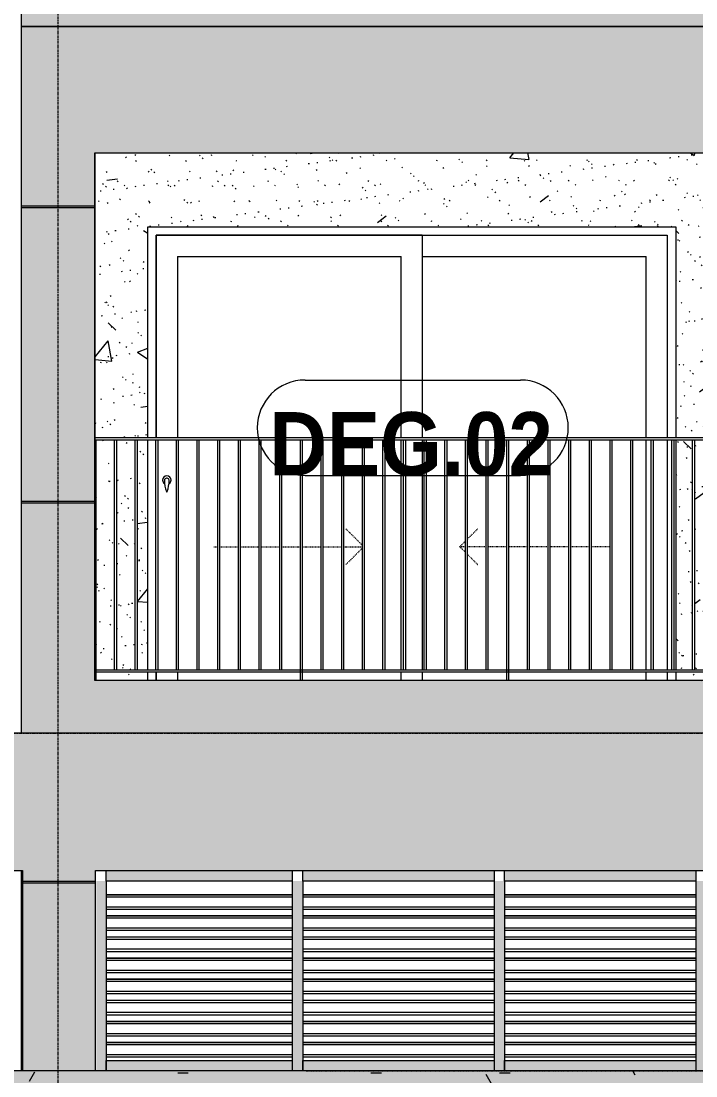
# Model space of a CAD drawing. Header units: millimetres. Extents: x 9199 to 175431, y -4466 to 35300.
# Drawn here: x 45162 to 48357, y 576 to 5575 of the extents above; entities that cross this region are included whole.
import ezdxf

# ---------------------------------------------------------------- set-up
doc = ezdxf.new("R2010")
doc.units = ezdxf.units.MM
for name, pattern in [('Centre', [31.75, 6.35, -4.7625, 15.875, -4.7625]), ('Dash', [6, 3, -3]), ('Grid Line', [22.225, 12.7, -3.175, 3.175, -3.175])]:
    doc.linetypes.add(name, pattern=pattern)
for name, color, linetype, lineweight in [('0-1', 7, 'Continuous', 5), ('A-DOOR', 31, 'Continuous', 9), ('A-DOOR-FRAM', 31, 'Continuous', 9), ('A-DOOR-HDLN', 31, 'Dash', 18), ('A-DOOR-IDEN', 31, 'Continuous', 9), ('A-FLOR-HRAL', 11, 'Continuous', 9), ('A-FLOR-LEVL-2', 51, 'Centre', 9), ('A-GLAZ-CWMG', 51, 'Continuous', 9), ('A-WALL', 113, 'Continuous', 9), ('A-WALL-PATT', 111, 'Continuous', 9), ('A-WALL-PATT-1', 9, 'Continuous', 9), ('A-WALL-PATT-2', 111, 'Continuous', 5), ('C-PRKG', 70, 'Continuous', 9), ('C-PRKG-HDLN', 70, 'Dash', 9), ('I-WALL-1', 7, 'Continuous', 9), ('S-COLS-1', 7, 'Continuous', 9), ('S-GRID-1', 1, 'Grid Line', 9)]:
    doc.layers.add(name, color=color, linetype=linetype, lineweight=lineweight)
doc.styles.add('Arial_B_2', font='arialbd.ttf', dxfattribs={"width": 0.9, "height": 300})

# ---------------------------------------------------------------- blocks, each defined once
blk = doc.blocks.new('NCV_TKTC_KET CAU_rvt-1-TKCS_MẶT ĐỨNG HƯỚNG ĐÔNG')
at = {"layer": 'S-COLS-1'}
for p, q in [((45511.9, 2450), (45511.9, 4950.1)), ((45161.9, 1550), (45161.9, 600))]:
    blk.add_line(p, q, dxfattribs=at)
blk = doc.blocks.new('NCV_TKTC_TANG 1_rvt-1-TKCS_MẶT ĐỨNG HƯỚNG ĐÔNG')
at = {"layer": 'A-WALL-PATT-1'}
h = blk.add_hatch(dxfattribs=at)
h.set_pattern_fill('FP_2', color=256, style=0, pattern_type=2)
h.set_pattern_definition([(50, (51388.9, 1200), (1093.1, -95.63), [114.3, -1257.3]), (355, (51388.9, 1200), (-211.46, 1146.34), [91.44, -1005.84]), (100.451, (51480, 1192), (881.66, 1050.7), [97.14, -1068.54]), (46.184, (51389, 1504.8), (1626.47, -252.26), [171.45, -1885.95]), (96.636, (51524.5, 1483.8), (1424.4, 1484.57), [145.7, -1602.8]), (351.184, (51389, 1504.8), (1424.43, 1484.55), [137.16, -1508.76]), (21, (51541.3, 1428.6), (909.69, -613.59), [114.3, -1257.3]), (326, (51541.3, 1428.6), (370.81, 1105.13), [91.44, -1005.84]), (71.451, (51617.1, 1377.5), (1280.5, 491.53), [97.14, -1068.54]), (37.5, (51388.93, 1200), (18.531, 507.33), [50.29, -943.356, 50.29, -970.79, -1009.65]), (37.5, (51388.93, 1200), (18.531, 507.33), [-2014.73, 50.29, -959.36]), (7.5, (51388.93, 1200), (400.918, 601.084), [50.29, -531.876, 50.29, -920.496, -384.81]), (7.5, (51388.93, 1200), (400.918, 601.084), [-1552.956, 50.29, -334.52]), (327.5, (51049.1, 1200), (813.545, -34.374), [50.29, -330.71, 50.29, -1138.43, -1577.34]), (327.5, (51049.1, 1200), (813.545, -34.374), [-1569.72, 50.29, -1527.05]), (317.5, (50896.7, 1200), (888.775, 152.56), [50.29, -445.01, 50.29, -739.14, -1120.14]), (317.5, (50896.7, 1200), (888.775, 152.56), [-1284.73, 50.29, -1069.85])])
h.paths.add_polyline_path([(45516.9, 2450), (45761.9, 2450), (45761.9, 2490), (45516.9, 2490)])
h.paths.add_polyline_path([(48261.9, 2450), (48426.9, 2450), (48426.9, 2490), (48261.9, 2490)])
h.paths.add_polyline_path([(45516.9, 2500), (45604.7, 2500), (45604.7, 3590), (45516.9, 3590), (45516.9, 2737.1)])
h.paths.add_polyline_path([(45761.9, 2500), (45761.9, 3590), (45712.4, 3590), (45712.4, 2500)])
h.paths.add_polyline_path([(48409.4, 2500), (48426.9, 2500), (48426.9, 3590), (48351.8, 3590), (48351.8, 2500), (48396.9, 2500)])
h.paths.add_polyline_path([(45702.4, 2500), (45702.4, 3590), (45614.7, 3590), (45614.7, 2500)])
h.paths.add_polyline_path([(48261.9, 2500), (48341.8, 2500), (48341.8, 3590), (48261.9, 3590), (48261.9, 2668.7)])
h.paths.add_polyline_path([(45761.9, 3600), (45761.9, 4600), (48261.9, 4600), (48261.9, 3600), (48426.9, 3600), (48426.9, 4950), (45511.9, 4950), (45511.9, 3600), (45627.9, 3600)])
h = blk.add_hatch(dxfattribs=at)
h.set_pattern_fill('FP_3', color=256, style=0, pattern_type=2)
h.set_pattern_definition([(37.5, (51388.93, 1200), (-4.7995, 146.8239), [5.029, -110.795, 5.029, -124.511, -123.825]), (37.5, (51388.93, 1200), (-4.7995, 146.8239), [-245.364, 5.029, -118.796]), (7.5, (51388.93, 1200), (134.8574, 215.047), [5.029, -57.455, 5.029, -99.365, -40.005]), (7.5, (51388.93, 1200), (134.8574, 215.047), [-166.878, 5.029, -34.976]), (327.5, (51295.21, 1200), (237.2978, 0.4316), [5.029, -33.071, 5.029, -132.131, -179.07]), (327.5, (51295.21, 1200), (237.2978, 0.4316), [-175.26, 5.029, -174.041]), (317.5, (51295.2, 1200), (229.067, 66.879), [5.029, -14.021, 5.029, -84.887, -102.87]), (317.5, (51295.2, 1200), (229.067, 66.879), [-108.966, 5.029, -97.841])])
h.paths.add_polyline_path([(45516.9, 2450), (45761.9, 2450), (45761.9, 2490), (45516.9, 2490)])
h.paths.add_polyline_path([(48261.9, 2450), (48426.9, 2450), (48426.9, 2490), (48261.9, 2490)])
h.paths.add_polyline_path([(45516.9, 2500), (45604.7, 2500), (45604.7, 3590), (45516.9, 3590), (45516.9, 2737.1)])
h.paths.add_polyline_path([(45761.9, 2500), (45761.9, 3590), (45712.4, 3590), (45712.4, 2500)])
h.paths.add_polyline_path([(48409.4, 2500), (48426.9, 2500), (48426.9, 3590), (48351.8, 3590), (48351.8, 2500), (48396.9, 2500)])
h.paths.add_polyline_path([(45702.4, 2500), (45702.4, 3590), (45614.7, 3590), (45614.7, 2500)])
h.paths.add_polyline_path([(48261.9, 2500), (48341.8, 2500), (48341.8, 3590), (48261.9, 3590), (48261.9, 2668.7)])
h.paths.add_polyline_path([(45761.9, 3600), (45761.9, 4600), (48261.9, 4600), (48261.9, 3600), (48426.9, 3600), (48426.9, 4950), (45511.9, 4950), (45511.9, 3600), (45627.9, 3600)])
at = {"layer": 'I-WALL-1'}
for p, q in [((45761.9, 3600), (45761.9, 4600)), ((45761.9, 4600), (48261.9, 4600)), ((48261.9, 4600), (48261.9, 3600)), ((45761.9, 2500), (45761.9, 3590)), ((48261.9, 3590), (48261.9, 2500)), ((45761.9, 2450), (45761.9, 2490)), ((48261.9, 2490), (48261.9, 2450))]:
    blk.add_line(p, q, dxfattribs=at)
blk = doc.blocks.new('BAI XE PCCC - BAI XE PCCC-V26-TKCS_MẶT ĐỨNG HƯỚNG ĐÔNG')
at = {"layer": 'C-PRKG'}
blk.add_line((61486.3, 600), (46486.3, 600), dxfattribs=at)
at = {"layer": 'C-PRKG-HDLN'}
for p, q in [((61461.3, 600), (46486.3, 600)), ((46511.3, 600), (61486.3, 600))]:
    blk.add_line(p, q, dxfattribs=at)
blk = doc.blocks.new('Railing - 10mm-1251313-TKCS_MẶT ĐỨNG HƯỚNG ĐÔNG')
at = {"layer": 'A-FLOR-HRAL'}
for p, q in [((70204.4, 2500), (70204.4, 3590)), ((70214.4, 2500), (70214.4, 3590))]:
    blk.add_line(p, q, dxfattribs=at)
blk = doc.blocks.new('Railing - 50 x 10mm-1251315-TKCS_MẶT ĐỨNG HƯỚNG ĐÔNG')
at = {"layer": 'A-FLOR-HRAL'}
for p, q in [((71081.4, 3590), (71091.4, 3590)), ((71081.4, 2450), (71081.4, 3590)), ((71091.4, 2450), (71091.4, 3590))]:
    blk.add_line(p, q, dxfattribs=at)
blk = doc.blocks.new('Railing - 50 x 10mm-1251311-TKCS_MẶT ĐỨNG HƯỚNG ĐÔNG')
at = {"layer": 'A-FLOR-HRAL'}
for p in [(70111.9, 3590), (70116.9, 2450)]:
    blk.add_line(p, (70116.9, 3590), dxfattribs=at)
blk = doc.blocks.new('Railing - Railing-3224954-TKCS_MẶT ĐỨNG HƯỚNG ĐÔNG')
at = {"layer": 'A-FLOR-HRAL'}
for p, q in [((45511.9, 2500), (48436.9, 2500)), ((48436.9, 2490), (45511.9, 2490))]:
    blk.add_line(p, q, dxfattribs=at)
for name, p in [('Railing - 50 x 10mm-1251311-TKCS_MẶT ĐỨNG HƯỚNG ĐÔNG', (-24600, 0)), ('Railing - 10mm-1251313-TKCS_MẶT ĐỨNG HƯỚNG ĐÔNG', (-24599.7, 0)), ('Railing - 10mm-1251313-TKCS_MẶT ĐỨNG HƯỚNG ĐÔNG', (-24501.9, 0)), ('Railing - 10mm-1251313-TKCS_MẶT ĐỨNG HƯỚNG ĐÔNG', (-24404.2, 0)), ('Railing - 10mm-1251313-TKCS_MẶT ĐỨNG HƯỚNG ĐÔNG', (-24306.4, 0)), ('Railing - 10mm-1251313-TKCS_MẶT ĐỨNG HƯỚNG ĐÔNG', (-24208.7, 0)), ('Railing - 10mm-1251313-TKCS_MẶT ĐỨNG HƯỚNG ĐÔNG', (-24110.9, 0)), ('Railing - 10mm-1251313-TKCS_MẶT ĐỨNG HƯỚNG ĐÔNG', (-24013.2, 0)), ('Railing - 10mm-1251313-TKCS_MẶT ĐỨNG HƯỚNG ĐÔNG', (-23915.4, 0)), ('Railing - 10mm-1251313-TKCS_MẶT ĐỨNG HƯỚNG ĐÔNG', (-23817.7, 0)), ('Railing - 50 x 10mm-1251315-TKCS_MẶT ĐỨNG HƯỚNG ĐÔNG', (-24596.9, 0)), ('Railing - 10mm-1251313-TKCS_MẶT ĐỨNG HƯỚNG ĐÔNG', (-23622.2, 0)), ('Railing - 10mm-1251313-TKCS_MẶT ĐỨNG HƯỚNG ĐÔNG', (-23524.4, 0)), ('Railing - 10mm-1251313-TKCS_MẶT ĐỨNG HƯỚNG ĐÔNG', (-23426.6, 0)), ('Railing - 10mm-1251313-TKCS_MẶT ĐỨNG HƯỚNG ĐÔNG', (-23328.9, 0)), ('Railing - 10mm-1251313-TKCS_MẶT ĐỨNG HƯỚNG ĐÔNG', (-23231.1, 0)), ('Railing - 10mm-1251313-TKCS_MẶT ĐỨNG HƯỚNG ĐÔNG', (-23133.4, 0)), ('Railing - 10mm-1251313-TKCS_MẶT ĐỨNG HƯỚNG ĐÔNG', (-23035.6, 0)), ('Railing - 10mm-1251313-TKCS_MẶT ĐỨNG HƯỚNG ĐÔNG', (-22937.9, 0)), ('Railing - 10mm-1251313-TKCS_MẶT ĐỨNG HƯỚNG ĐÔNG', (-22840.1, 0)), ('Railing - 50 x 10mm-1251315-TKCS_MẶT ĐỨNG HƯỚNG ĐÔNG', (-23619.4, 0)), ('Railing - 10mm-1251313-TKCS_MẶT ĐỨNG HƯỚNG ĐÔNG', (-22644.6, 0)), ('Railing - 10mm-1251313-TKCS_MẶT ĐỨNG HƯỚNG ĐÔNG', (-22546.9, 0)), ('Railing - 10mm-1251313-TKCS_MẶT ĐỨNG HƯỚNG ĐÔNG', (-22449.1, 0)), ('Railing - 10mm-1251313-TKCS_MẶT ĐỨNG HƯỚNG ĐÔNG', (-22351.4, 0)), ('Railing - 10mm-1251313-TKCS_MẶT ĐỨNG HƯỚNG ĐÔNG', (-22253.6, 0)), ('Railing - 10mm-1251313-TKCS_MẶT ĐỨNG HƯỚNG ĐÔNG', (-22155.9, 0)), ('Railing - 10mm-1251313-TKCS_MẶT ĐỨNG HƯỚNG ĐÔNG', (-22058.1, 0)), ('Railing - 10mm-1251313-TKCS_MẶT ĐỨNG HƯỚNG ĐÔNG', (-21960.3, 0)), ('Railing - 10mm-1251313-TKCS_MẶT ĐỨNG HƯỚNG ĐÔNG', (-21862.6, 0))]:
    blk.add_blockref(name, p)
blk = doc.blocks.new('Top Rail Type - Top Rail_Internal_-3224957-TKCS_MẶT ĐỨNG HƯỚNG ĐÔNG')
at = {"layer": 'A-FLOR-HRAL'}
for p, q in [((48436.9, 3600), (45511.9, 3600)), ((45511.9, 3590), (48436.9, 3590))]:
    blk.add_line(p, q, dxfattribs=at)
blk = doc.blocks.new('DEG_02-DEG_03 - DEG_02-2500x2400mm-CỬA ĐI 02 CÁNH TRƯỢT-841416-TKCS_MẶT ĐỨNG HƯỚNG ĐÔNG')
at = {"layer": 'A-DOOR'}
for p, q in [((45801.9, 3600), (45801.9, 4560)), ((47061.9, 4560), (45801.9, 4560)), ((47061.9, 4560), (47061.9, 3600)), ((45901.9, 4460), (46961.9, 4460)), ((45901.9, 4460), (45901.9, 3600)), ((46961.9, 3600), (46961.9, 4460)), ((47061.9, 4460), (48121.9, 4460)), ((48121.9, 3600), (48121.9, 4460)), ((46961.9, 2500), (46961.9, 3590)), ((47061.9, 3590), (47061.9, 2500)), ((48121.9, 2500), (48121.9, 3590)), ((45801.9, 2450), (45801.9, 2490)), ((45901.9, 2490), (45901.9, 2450)), ((46961.9, 2450), (46961.9, 2490)), ((47061.9, 2490), (47061.9, 2450)), ((48121.9, 2450), (48121.9, 2490))]:
    blk.add_line(p, q, dxfattribs=at)
at = {"layer": 'A-DOOR', "flags": 128}
blk.add_lwpolyline([(45853.4, 3408.7), (45853.4, 3408.7), (45853.4, 3408.7), (45853.4, 3408.7), (45853.4, 3408.7), (45853.4, 3408.7), (45853.4, 3408.7), (45853.4, 3408.7), (45853.3, 3408.7), (45853.3, 3408.7), (45853.3, 3408.7), (45853.3, 3408.7), (45853.2, 3408.7), (45853.2, 3408.7), (45853.2, 3408.7), (45853.1, 3408.7), (45853.1, 3408.7), (45853.1, 3408.7), (45853, 3408.7), (45853, 3408.7), (45852.9, 3408.7), (45852.9, 3408.7), (45852.8, 3408.7), (45852.8, 3408.7), (45852.7, 3408.7), (45852.7, 3408.7), (45852.6, 3408.7), (45852.6, 3408.7), (45852.5, 3408.7), (45852.5, 3408.7), (45852.4, 3408.7), (45852.4, 3408.7), (45852.3, 3408.7), (45852.2, 3408.7), (45852.2, 3408.7), (45852.1, 3408.7), (45852.1, 3408.7), (45852, 3408.7), (45852, 3408.7), (45851.9, 3408.7), (45851.8, 3408.7), (45851.8, 3408.7), (45851.7, 3408.7), (45851.7, 3408.7), (45851.6, 3408.7), (45851.5, 3408.7), (45851.5, 3408.7), (45851.4, 3408.7), (45851.4, 3408.7), (45851.3, 3408.7), (45851.3, 3408.7), (45851.2, 3408.7), (45851.2, 3408.7), (45851.1, 3408.7), (45851.1, 3408.7), (45851, 3408.7), (45851, 3408.7), (45850.9, 3408.7), (45850.9, 3408.7), (45850.8, 3408.7), (45850.8, 3408.7), (45850.8, 3408.7), (45850.7, 3408.7), (45850.7, 3408.7), (45850.7, 3408.7), (45850.6, 3408.7), (45850.6, 3408.7), (45850.6, 3408.7), (45850.5, 3408.7), (45850.5, 3408.7), (45850.5, 3408.7), (45850.5, 3408.7), (45850.5, 3408.7), (45850.5, 3408.7), (45850.5, 3408.7), (45850.4, 3408.7), (45850.4, 3408.7)], dxfattribs=at)
at = {"layer": 'A-DOOR'}
for centre, radius, start, end in [((45851.9, 3400), 20, 0, 180), ((45851.9, 3400), 20, 180, 240), ((45850.4, 3399.2), 9.45, 90, 180), ((46005.7, 3399.2), 164.8, 180, 199.134), ((45853.4, 3399.2), 9.45, 0, 90), ((45698.1, 3399.2), 164.8, 340.866, 0), ((45851.9, 3400), 20, 300, 0), ((45852.3, 3346), 2.34, 199.134, 261.031), ((45851.6, 3346), 2.34, 278.969, 340.866)]:
    blk.add_arc(centre, radius, start, end, dxfattribs=at)
at = {"layer": 'A-DOOR-FRAM'}
for p, q in [((45801.9, 4560), (45801.9, 3600)), ((45801.9, 4560), (48221.9, 4560)), ((48221.9, 4560), (48221.9, 3600)), ((48221.9, 3590), (48221.9, 2500)), ((45801.9, 2490), (45801.9, 2450)), ((48221.9, 2490), (48221.9, 2450))]:
    blk.add_line(p, q, dxfattribs=at)
at = {"layer": 'A-DOOR-HDLN'}
for p, q in [((46777.7, 3091.2), (46699.8, 3169.1)), ((47276.5, 3121.5), (47324, 3169.1)), ((47239.2, 3084.2), (47266.5, 3111.5)), ((46074.7, 3084.2), (46093.5, 3084.2)), ((46103.5, 3084.2), (46191.2, 3084.2)), ((46201.2, 3084.2), (46289, 3084.2)), ((46299, 3084.2), (46386.7, 3084.2)), ((46396.7, 3084.2), (46484.5, 3084.2)), ((46494.5, 3084.2), (46582.2, 3084.2)), ((46592.2, 3084.2), (46680, 3084.2)), ((46690, 3084.2), (46777.7, 3084.2)), ((46777.7, 3077.3), (46699.8, 2999.4)), ((47239.2, 3084.2), (47266.5, 3056.9)), ((47266.5, 3084.2), (47239.2, 3084.2)), ((47364.3, 3084.2), (47276.5, 3084.2)), ((47462, 3084.2), (47374.3, 3084.2)), ((47559.8, 3084.2), (47472, 3084.2)), ((47657.5, 3084.2), (47569.8, 3084.2)), ((47755.3, 3084.2), (47667.5, 3084.2)), ((47853, 3084.2), (47765.3, 3084.2)), ((47949.2, 3084.2), (47863, 3084.2)), ((47276.5, 3046.9), (47324, 2999.4))]:
    blk.add_line(p, q, dxfattribs=at)
blk = doc.blocks.new('Rectangular Mullion - 50 x 100mm-3796681-TKCS_MẶT ĐỨNG HƯỚNG ĐÔNG')
at = {"layer": 'A-GLAZ-CWMG'}
blk.add_hatch(color=256, dxfattribs=at).paths.add_polyline_path([(45564.6, 1500), (46445.5, 1500), (46445.5, 1550), (45564.6, 1550)])
for p, q in [((45564.6, 1500), (45564.6, 1550)), ((46445.5, 1550), (46445.5, 1500)), ((46445.5, 1500), (45564.6, 1500))]:
    blk.add_line(p, q, dxfattribs=at)
blk = doc.blocks.new('Rectangular Mullion - 50 x 100mm-3796682-TKCS_MẶT ĐỨNG HƯỚNG ĐÔNG')
at = {"layer": 'A-GLAZ-CWMG'}
blk.add_hatch(color=256, dxfattribs=at).paths.add_polyline_path([(48357.3, 1500), (48357.3, 1550), (47451.4, 1550), (47451.4, 1500), (47955.2, 1500)])
for p, q in [((47451.4, 1500), (47451.4, 1550)), ((48357.3, 1550), (48357.3, 1500)), ((48357.3, 1500), (47451.4, 1500))]:
    blk.add_line(p, q, dxfattribs=at)
blk = doc.blocks.new('Rectangular Mullion - 50 x 100mm-3796684-TKCS_MẶT ĐỨNG HƯỚNG ĐÔNG')
at = {"layer": 'A-GLAZ-CWMG'}
blk.add_hatch(color=256, dxfattribs=at).paths.add_polyline_path([(47451.4, 600), (48357.3, 600), (48357.3, 650), (47451.4, 650)])
for p, q in [((47451.4, 600), (47451.4, 650)), ((47451.4, 650), (48357.3, 650)), ((48357.3, 650), (48357.3, 600))]:
    blk.add_line(p, q, dxfattribs=at)
blk = doc.blocks.new('Rectangular Mullion - 50 x 100mm-3796683-TKCS_MẶT ĐỨNG HƯỚNG ĐÔNG')
at = {"layer": 'A-GLAZ-CWMG'}
blk.add_hatch(color=256, dxfattribs=at).paths.add_polyline_path([(49288.3, 600), (49288.3, 650), (48407.3, 650), (48407.3, 600), (49013.4, 600)])
for p, q in [((48407.3, 600), (48407.3, 650)), ((48407.3, 650), (49288.3, 650)), ((49288.3, 650), (49288.3, 600))]:
    blk.add_line(p, q, dxfattribs=at)
blk = doc.blocks.new('Rectangular Mullion - 50 x 100mm-2333207-TKCS_MẶT ĐỨNG HƯỚNG ĐÔNG')
at = {"layer": 'A-GLAZ-CWMG'}
blk.add_hatch(color=256, dxfattribs=at).paths.add_polyline_path([(53758.7, 600), (53758.7, 700), (53711.9, 700), (53711.9, 600)])
blk.add_line((53758.7, 700), (53758.7, 600), dxfattribs=at)
blk = doc.blocks.new('Rectangular Mullion - 50 x 100mm-2333208-TKCS_MẶT ĐỨNG HƯỚNG ĐÔNG')
at = {"layer": 'A-GLAZ-CWMG'}
blk.add_hatch(color=256, dxfattribs=at).paths.add_polyline_path([(53758.7, 700), (53758.7, 800), (53711.9, 800), (53711.9, 700)])
blk.add_line((53758.7, 800), (53758.7, 700), dxfattribs=at)
blk = doc.blocks.new('Rectangular Mullion - MULLION LA SACH-3796686-TKCS_MẶT ĐỨNG HƯỚNG ĐÔNG')
at = {"layer": 'A-GLAZ-CWMG'}
for p, q in [((48357.3, 734.3), (47451.4, 734.3)), ((48357.3, 733.3), (47451.4, 733.3)), ((48357.3, 733.2), (47451.4, 733.2)), ((48357.3, 723.5), (47451.4, 723.5)), ((48357.3, 676.5), (47451.4, 676.5)), ((48357.3, 665), (47451.4, 665)), ((48357.3, 664.8), (47451.4, 664.8))]:
    blk.add_line(p, q, dxfattribs=at)
blk = doc.blocks.new('Rectangular Mullion - MULLION LA SACH-V88-TKCS_MẶT ĐỨNG HƯỚNG ĐÔNG')
at = {"layer": 'A-GLAZ-CWMG'}
for p, q in [((46445.5, 734.3), (45564.6, 734.3)), ((46445.5, 733.3), (45564.6, 733.3)), ((46445.5, 733.2), (45564.6, 733.2)), ((46445.5, 723.5), (45564.6, 723.5)), ((46445.5, 676.5), (45564.6, 676.5)), ((46445.5, 665), (45564.6, 665)), ((46445.5, 664.8), (45564.6, 664.8))]:
    blk.add_line(p, q, dxfattribs=at)
blk = doc.blocks.new('Rectangular Mullion - 50 x 100mm-2333204-TKCS_MẶT ĐỨNG HƯỚNG ĐÔNG')
at = {"layer": 'A-GLAZ-CWMG'}
blk.add_hatch(color=256, dxfattribs=at).paths.add_polyline_path([(56603.7, 600), (56603.7, 700), (56553.7, 700), (56553.7, 600)])
for p, q in [((56553.7, 700), (56553.7, 600)), ((56603.7, 700), (56603.7, 600))]:
    blk.add_line(p, q, dxfattribs=at)
blk = doc.blocks.new('Rectangular Mullion - 50 x 100mm-2333205-TKCS_MẶT ĐỨNG HƯỚNG ĐÔNG')
at = {"layer": 'A-GLAZ-CWMG'}
blk.add_hatch(color=256, dxfattribs=at).paths.add_polyline_path([(56603.7, 700), (56603.7, 800), (56553.7, 800), (56553.7, 700)])
for p, q in [((56553.7, 800), (56553.7, 700)), ((56603.7, 800), (56603.7, 700))]:
    blk.add_line(p, q, dxfattribs=at)
blk = doc.blocks.new('STN_Door Tag - STN_Door Tag-1788670-TKCS_MẶT ĐỨNG HƯỚNG ĐÔNG')
at = {"layer": 'A-DOOR-IDEN'}
for p, q in [((34026.9, 2034.3), (35047, 2034.3)), ((34026.9, 1581.5), (35047, 1581.5))]:
    blk.add_line(p, q, dxfattribs=at)
for centre, start, end in [((34026.9, 1807.9), 90, 270), ((35047, 1807.9), 270, 90)]:
    blk.add_arc(centre, 226.4, start, end, dxfattribs=at)

msp = doc.modelspace()

# ---------------------------------------------------------------- hatches: boundary and pattern name
at = {"layer": 'A-WALL-PATT'}
h = msp.add_hatch(color=256, dxfattribs=at)
h.paths.add_polyline_path([(46897, 5550), (48636.9, 5550), (48636.9, 8950), (45161.9, 8950), (45161.9, 5550), (45838.9, 5550)])
h.paths.add_polyline_path([(45838.9, 5800), (45511.5, 5800), (45511.5, 8350), (48436.9, 8350), (48436.9, 5800), (46897, 5800)])
h = msp.add_hatch(dxfattribs=at)
h.set_pattern_fill('FP_11', color=256, style=0, pattern_type=2)
h.set_pattern_definition([(0, (51388.93, 1200), (1219.2, 304.8), [50.29, -864.11, 50.29, -864.11, -4876.8]), (0, (51388.93, 1200), (1219.2, 304.8), [-1828.8, 50.292, -1778.508, 50.292, -864.108, -2133.6]), (0, (51388.93, 1200), (1219.2, 304.8), [-4572, 50.29, -559.31, 50.29, -1473.71]), (120, (51846.14, 1352.4), (-873.5645, 903.458), [50.29, -864.11, 50.29, -5740.91]), (120, (51846.14, 1352.4), (-873.5645, 903.458), [-964.69, -864.11, 50.29, -1778.51, -3048]), (120, (51846.14, 1352.4), (-873.5645, 903.458), [-3657.6, 50.29, -864.11, 50.29, -2083.31]), (120, (51846.14, 1352.4), (-873.5645, 903.458), [-4622.29, -559.31, 50.29, -1473.71]), (240, (51998.54, 1962), (-345.6355, -1208.258), [50.29, -864.11, 50.29, -5740.91]), (240, (51998.54, 1962), (-345.6355, -1208.258), [-964.69, -864.11, 50.29, -1778.51, -3048]), (240, (51998.54, 1962), (-345.6355, -1208.258), [-3657.6, 50.29, -864.11, 50.29, -2083.31]), (240, (51998.54, 1962), (-345.6355, -1208.258), [-4622.29, -559.31, 50.29, -1473.71])])
h.paths.add_polyline_path([(40996.3, 500), (61476.3, 500), (61476.3, 600), (40996.3, 600), (40996.3, 573.1)])
h = msp.add_hatch(dxfattribs=at)
h.set_pattern_fill('FP_13', color=256, style=0, pattern_type=2)
h.set_pattern_definition([(349.695, (61670.313, 869.39), (3657.59817, -609.61005), [68.155, -6747.38]), (0, (61737.37, 857.2), (609.6, 609.6), [67.056, -542.544]), (18.435, (61804.43, 857.2), (1219.1992, 609.6016), [57.832, -1869.893]), (172.875, (61859.29, 875.49), (4267.1994, -609.59911), [49.148, -4865.604]), (174.806, (61810.52, 881.584), (6096.00395, -609.55472), [67.333, -6665.92]), (194.036, (61743.46, 887.68), (-1828.8022, -609.5924), [75.403, -2438.042]), (9.462, (61719.08, 869.39), (3048.00504, 609.5835), [37.081, -3670.971]), (353.66, (61755.66, 875.49), (-4876.8008, 609.58348), [55.202, -5464.96]), (185.711, (61810.52, 869.39), (-5486.39511, -609.63944), [61.264, -6065.139]), (168.69, (61749.56, 863.3), (2438.4, -609.6026), [31.084, -3077.279]), (354.806, (61615.45, 863.296), (-6096.00395, 609.55472), [67.333, -6665.92]), (348.69, (61682.5, 857.2), (-2438.4, 609.6026), [62.167, -3046.194]), (0, (61743.46, 845), (609.6, 609.6), [73.152, -536.448]), (20.556, (61816.62, 845.01), (3048.0001, 1219.19697), [52.084, -5156.34]), (3.814, (61865.385, 863.296), (8534.401155, 609.58889), [91.643, -9072.654]), (354.806, (61956.825, 869.39), (-6096.00395, 609.55472), [67.333, -6665.92]), (0, (62023.9, 863.3), (609.6, 609.6), [67.056, -542.544]), (5.194, (61481.337, 863.296), (6096.00395, 609.55472), [67.333, -6665.92]), (354.806, (61548.393, 869.39), (-6096.00395, 609.55472), [67.333, -6665.92]), (0, (61481.34, 875.5), (609.6, 609.6), [36.576, -573.024]), (5.194, (61517.913, 875.49), (6096.00395, 609.55472), [67.333, -6665.92]), (0, (61584.97, 881.6), (609.6, 609.6), [60.96, -548.64]), (10.305, (61645.93, 881.584), (-3657.59817, -609.61005), [68.155, -6747.38]), (5.194, (61712.985, 893.776), (6096.00395, 609.55472), [67.333, -6665.92]), (354.806, (61780.04, 899.87), (-6096.00395, 609.55472), [67.333, -6665.92]), (354.806, (61847.097, 893.776), (-6096.00395, 609.55472), [67.333, -6665.92]), (351.87, (61914.15, 887.68), (-3657.60043, 609.5929), [86.21, -4224.312]), (0, (61999.5, 875.5), (609.6, 609.6), [91.44, -518.16]), (347.471, (61975.11, 509.73), (3047.99888, -609.61085), [56.202, -5564.033]), (354.289, (62029.98, 497.536), (-5486.39511, 609.63944), [61.264, -6065.139]), (8.13, (61975.11, 509.73), (3657.60043, 609.5929), [43.105, -4267.418]), (9.462, (62017.79, 515.82), (3048.00504, 609.5835), [74.161, -3633.892]), (0, (61481.34, 528), (609.6, 609.6), [73.152, -536.448]), (350.538, (61554.49, 528.02), (-3048.00504, 609.5835), [37.081, -3670.971]), (201.801, (61591.07, 521.92), (1828.80447, 609.58684), [32.828, -3249.968]), (192.995, (61560.585, 509.73), (5486.39314, 1219.23746), [81.331, -8051.747]), (352.875, (62042.17, 509.73), (-4267.1994, 609.59911), [49.148, -4865.604]), (7.125, (62042.17, 509.73), (4267.1994, 609.59911), [49.148, -4865.604]), (0, (61481.34, 515.8), (609.6, 609.6), [48.768, -560.832]), (194.036, (61530.1, 515.82), (-1828.8022, -609.5924), [50.269, -2463.177]), (356.633, (61615.45, 534.112), (-9753.59439, 609.691875), [103.811, -10277.302]), (357.709, (61719.08, 528.016), (-14630.396648, 609.69909), [152.522, -15099.665]), (3.18, (61871.48, 521.92), (10363.19831, 609.63121), [109.897, -10879.823]), (9.462, (61981.21, 528.02), (3048.00504, 609.5835), [111.242, -3596.81]), (10.305, (61481.337, 473.15), (-3657.59817, -609.61005), [68.155, -6747.38]), (15.945, (61548.39, 485.34), (-2438.40422, -609.58315), [88.759, -4349.196]), (0, (61633.74, 509.7), (609.6, 609.6), [79.248, -530.352]), (351.87, (61712.985, 509.73), (-3657.60043, 609.5929), [86.21, -4224.312]), (3.576, (61798.33, 497.536), (9144.002965, 609.546796), [97.726, -9674.906]), (351.254, (61895.865, 503.63), (4267.20096, -609.58783), [80.18, -7937.856]), (345.964, (61975.11, 491.44), (-1828.8022, 609.5924), [75.403, -2438.042]), (0, (62048.26, 473.15), (609.6, 609.6), [42.672, -566.928]), (174.806, (61615.45, 534.11), (6096.00395, -609.55472), [134.665, -6598.587]), (355.236, (61481.337, 570.69), (-6705.59647, 609.64143), [146.811, -7193.745]), (0, (61627.64, 558.5), (609.6, 609.6), [140.208, -469.392]), (4.086, (61767.85, 558.496), (7924.79503, 609.65274), [171.123, -8385.02]), (0, (61938.54, 570.7), (609.6, 609.6), [152.4, -457.2]), (7.125, (61481.34, 442.67), (4267.1994, 609.59911), [147.443, -4767.311]), (6.34, (61627.64, 460.96), (4876.8008, 609.58348), [110.403, -5409.758]), (357.51, (61737.37, 473.152), (-13411.196973, 609.70439), [140.34, -13893.706]), (353.48, (61877.577, 467.056), (-15849.59217, 1828.855172), [214.749, -21260.135]), (3.013, (61481.337, 838.912), (10972.79715, 609.6408), [115.984, -11482.446]), (351.87, (61597.16, 845.01), (-3657.60043, 609.5929), [129.316, -4181.208]), (357.614, (61725.177, 826.72), (-14020.799432, 609.613717), [146.431, -14496.664]), (10.62, (61871.48, 820.624), (-6705.592456, -1219.239726), [99.236, -9824.334]), (0, (61969, 838.9), (609.6, 609.6), [121.92, -487.68]), (356.82, (61481.337, 912.064), (-10363.19831, 609.63121), [109.897, -10879.823]), (6.009, (61591.065, 905.968), (-6095.99899, -609.599175), [116.464, -11529.929]), (6.71, (61706.89, 918.16), (-5486.397345, -609.61573), [104.346, -10330.325]), (354.289, (61810.52, 930.35), (-5486.39511, 609.63944), [122.528, -6003.877]), (347.905, (61932.44, 918.16), (-5486.39487, 1219.22295), [87.281, -8640.862]), (9.462, (62017.79, 899.87), (3048.00504, 609.5835), [74.161, -3633.892]), (3.814, (61481.337, 796.24), (8534.401155, 609.58889), [91.643, -9072.654]), (347.196, (61572.777, 802.336), (-7924.80896, 1828.76326), [137.532, -13615.67]), (0, (61706.9, 771.86), (609.6, 609.6), [152.4, -457.2]), (5.44, (61859.29, 771.856), (-6705.60249, -609.560852), [128.595, -12730.932]), (6.71, (61987.305, 784.048), (-5486.397345, -609.61573), [104.346, -10330.325]), (0, (61481.34, 954.74), (609.6, 609.6), [103.632, -505.968]), (8.13, (61584.97, 954.74), (3657.60043, 609.5929), [172.421, -4138.102]), (357.614, (61755.657, 979.12), (-14020.799432, 609.613717), [146.431, -14496.664]), (354.472, (61901.961, 973.024), (12801.591011, -1219.302898), [189.859, -18796.025]), (6.843, (61481.337, 400), (-10363.195037, -1219.241277), [153.494, -15195.842]), (0, (61633.74, 418.3), (609.6, 609.6), [170.688, -438.912]), (356.348, (61804.425, 418.288), (-18897.604963, 1219.1266646), [287.095, -28422.422]), (0, (61481.34, 613.36), (609.6, 609.6), [146.304, -463.296]), (4.764, (61627.64, 613.36), (6705.59647, 609.64143), [146.811, -7193.745]), (358.152, (61773.945, 625.552), (-18287.996238, 609.724117), [189.074, -18718.355]), (357.274, (61962.92, 619.456), (-12192.004244, 609.534153), [128.161, -12687.945]), (354.806, (61481.337, 710.896), (-6096.00395, 609.55472), [134.665, -6598.587]), (0, (61615.45, 698.7), (609.6, 609.6), [195.072, -414.528]), (1.909, (61810.52, 698.704), (17678.401049, 609.553228), [182.982, -18115.176]), (3.576, (61993.4, 704.8), (9144.002965, 609.546796), [97.726, -9674.906])])
h.paths.add_polyline_path([(40996.3, 500), (61476.3, 500), (61476.3, 600), (40996.3, 600), (40996.3, 573.1)])
at = {"layer": 'A-WALL-PATT-2'}
h = msp.add_hatch(color=256, dxfattribs=at)
h.paths.add_polyline_path([(48636.9, 2200), (48636.9, 3290), (48436.9, 3290), (48436.9, 2450), (45511.5, 2450), (45511.5, 3290), (45161.9, 3290), (45161.9, 2200), (46897, 2200)])
h.paths.add_polyline_path([(45161.9, 3300), (45511.5, 3300), (45511.5, 4690), (45161.9, 4690), (45161.9, 3819.1)])
h.paths.add_polyline_path([(48436.9, 3300), (48636.9, 3300), (48636.9, 4690), (48436.9, 4690), (48436.9, 3819.1)])
h.paths.add_polyline_path([(48436.9, 4700), (48636.9, 4700), (48636.9, 5550), (45161.9, 5550), (45161.9, 4700), (45511.5, 4700), (45511.5, 4950), (48436.9, 4950), (48436.9, 4901.2)])
for points in [[(45511.5, 4690), (45511.5, 4700), (45161.9, 4700), (45161.9, 4690)], [(45511.5, 3290), (45511.5, 3300), (45161.9, 3300), (45161.9, 3290)], [(45168, 1490), (45514.6, 1490), (45514.6, 1500), (45168, 1500)]]:
    msp.add_hatch(color=256, dxfattribs=at).paths.add_polyline_path(points)
h = msp.add_hatch(color=256, dxfattribs=at)
h.paths.add_polyline_path([(45168, 600), (45514.6, 600), (45514.6, 1490), (45168, 1490), (45168, 1114.1)])
h.paths.add_polyline_path([(45309.8, 1500), (45514.6, 1500), (45514.6, 1550), (48648, 1550), (48648, 2200), (40448.4, 2200), (40448.4, 1550), (45168, 1550), (45168, 1500)])

# ---------------------------------------------------------------- linework, layer by layer
at = {"layer": 'A-FLOR-LEVL-2'}
msp.add_line((9199.1, 2200), (84597.8, 2200), dxfattribs=at)
at = {"layer": 'A-WALL'}
for p, q in [((45161.9, 8350), (45161.9, 2200)), ((45161.9, 5550), (51736.9, 5550)), ((51746.9, 5550), (45161.9, 5550)), ((45511.5, 4950), (48436.9, 4950)), ((45511.5, 2450), (45511.5, 4950)), ((45161.9, 4700), (45511.5, 4700)), ((45511.5, 4690), (45161.9, 4690)), ((45161.9, 3300), (45511.5, 3300)), ((45511.5, 3290), (45161.9, 3290)), ((48436.9, 2450), (45511.5, 2450)), ((51736.9, 2200), (37031.9, 2200)), ((40448.4, 1550), (45168, 1550)), ((45168, 1550), (45168, 600)), ((45514.6, 600), (45514.6, 1550)), ((45514.6, 1550), (53368, 1550)), ((45168, 1500), (45514.6, 1500)), ((45514.6, 1490), (45168, 1490)), ((79428.2, 600), (37026.9, 600))]:
    msp.add_line(p, q, dxfattribs=at)
at = {"layer": 'S-GRID-1'}
for p, q in [((45336.9, 3359.4), (45336.9, 30542.5)), ((45336.9, -390.6), (45336.9, 3359.4))]:
    msp.add_line(p, q, dxfattribs=at)

# ---------------------------------------------------------------- block references
at = {"layer": '0-1'}
for name in ['NCV_TKTC_KET CAU_rvt-1-TKCS_MẶT ĐỨNG HƯỚNG ĐÔNG', 'NCV_TKTC_TANG 1_rvt-1-TKCS_MẶT ĐỨNG HƯỚNG ĐÔNG']:
    msp.add_blockref(name, (0, 0), dxfattribs=at)
at = {"layer": 'A-DOOR'}
msp.add_blockref('DEG_02-DEG_03 - DEG_02-2500x2400mm-CỬA ĐI 02 CÁNH TRƯỢT-841416-TKCS_MẶT ĐỨNG HƯỚNG ĐÔNG', (0, 0), dxfattribs=at)
at = {"layer": 'A-DOOR-IDEN'}
msp.add_blockref('STN_Door Tag - STN_Door Tag-1788670-TKCS_MẶT ĐỨNG HƯỚNG ĐÔNG', (12479.6, 1839.9), dxfattribs=at)
at = {"layer": 'A-FLOR-HRAL'}
for name in ['Top Rail Type - Top Rail_Internal_-3224957-TKCS_MẶT ĐỨNG HƯỚNG ĐÔNG', 'Railing - Railing-3224954-TKCS_MẶT ĐỨNG HƯỚNG ĐÔNG']:
    msp.add_blockref(name, (0, 0), dxfattribs=at)
at = {"layer": 'A-GLAZ-CWMG'}
for name, p in [('Rectangular Mullion - 50 x 100mm-3796681-TKCS_MẶT ĐỨNG HƯỚNG ĐÔNG', (0, 0)), ('Rectangular Mullion - 50 x 100mm-3796682-TKCS_MẶT ĐỨNG HƯỚNG ĐÔNG', (-955.9, 0)), ('Rectangular Mullion - 50 x 100mm-3796682-TKCS_MẶT ĐỨNG HƯỚNG ĐÔNG', (0, 0)), ('Rectangular Mullion - 50 x 100mm-2333208-TKCS_MẶT ĐỨNG HƯỚNG ĐÔNG', (-8194.1, 700)), ('Rectangular Mullion - 50 x 100mm-2333205-TKCS_MẶT ĐỨNG HƯỚNG ĐÔNG', (-10108.2, 700)), ('Rectangular Mullion - 50 x 100mm-2333205-TKCS_MẶT ĐỨNG HƯỚNG ĐÔNG', (-9152.2, 700)), ('Rectangular Mullion - 50 x 100mm-2333205-TKCS_MẶT ĐỨNG HƯỚNG ĐÔNG', (-8196.3, 700)), ('Rectangular Mullion - 50 x 100mm-2333208-TKCS_MẶT ĐỨNG HƯỚNG ĐÔNG', (-8194.1, 600)), ('Rectangular Mullion - MULLION LA SACH-V88-TKCS_MẶT ĐỨNG HƯỚNG ĐÔNG', (0, 700)), ('Rectangular Mullion - 50 x 100mm-2333205-TKCS_MẶT ĐỨNG HƯỚNG ĐÔNG', (-10108.2, 600)), ('Rectangular Mullion - MULLION LA SACH-3796686-TKCS_MẶT ĐỨNG HƯỚNG ĐÔNG', (-955.9, 700)), ('Rectangular Mullion - 50 x 100mm-2333205-TKCS_MẶT ĐỨNG HƯỚNG ĐÔNG', (-9152.2, 600)), ('Rectangular Mullion - MULLION LA SACH-3796686-TKCS_MẶT ĐỨNG HƯỚNG ĐÔNG', (0, 700)), ('Rectangular Mullion - 50 x 100mm-2333205-TKCS_MẶT ĐỨNG HƯỚNG ĐÔNG', (-8196.3, 600)), ('Rectangular Mullion - 50 x 100mm-2333208-TKCS_MẶT ĐỨNG HƯỚNG ĐÔNG', (-8194.1, 500)), ('Rectangular Mullion - MULLION LA SACH-V88-TKCS_MẶT ĐỨNG HƯỚNG ĐÔNG', (0, 600)), ('Rectangular Mullion - 50 x 100mm-2333205-TKCS_MẶT ĐỨNG HƯỚNG ĐÔNG', (-10108.2, 500)), ('Rectangular Mullion - MULLION LA SACH-3796686-TKCS_MẶT ĐỨNG HƯỚNG ĐÔNG', (-955.9, 600)), ('Rectangular Mullion - 50 x 100mm-2333205-TKCS_MẶT ĐỨNG HƯỚNG ĐÔNG', (-9152.2, 500)), ('Rectangular Mullion - MULLION LA SACH-3796686-TKCS_MẶT ĐỨNG HƯỚNG ĐÔNG', (0, 600)), ('Rectangular Mullion - 50 x 100mm-2333205-TKCS_MẶT ĐỨNG HƯỚNG ĐÔNG', (-8196.3, 500)), ('Rectangular Mullion - 50 x 100mm-2333208-TKCS_MẶT ĐỨNG HƯỚNG ĐÔNG', (-8194.1, 400)), ('Rectangular Mullion - MULLION LA SACH-V88-TKCS_MẶT ĐỨNG HƯỚNG ĐÔNG', (0, 500)), ('Rectangular Mullion - 50 x 100mm-2333205-TKCS_MẶT ĐỨNG HƯỚNG ĐÔNG', (-10108.2, 400)), ('Rectangular Mullion - MULLION LA SACH-3796686-TKCS_MẶT ĐỨNG HƯỚNG ĐÔNG', (-955.9, 500)), ('Rectangular Mullion - 50 x 100mm-2333205-TKCS_MẶT ĐỨNG HƯỚNG ĐÔNG', (-9152.2, 400)), ('Rectangular Mullion - MULLION LA SACH-3796686-TKCS_MẶT ĐỨNG HƯỚNG ĐÔNG', (0, 500)), ('Rectangular Mullion - 50 x 100mm-2333205-TKCS_MẶT ĐỨNG HƯỚNG ĐÔNG', (-8196.3, 400)), ('Rectangular Mullion - 50 x 100mm-2333208-TKCS_MẶT ĐỨNG HƯỚNG ĐÔNG', (-8194.1, 300)), ('Rectangular Mullion - MULLION LA SACH-V88-TKCS_MẶT ĐỨNG HƯỚNG ĐÔNG', (0, 400)), ('Rectangular Mullion - 50 x 100mm-2333205-TKCS_MẶT ĐỨNG HƯỚNG ĐÔNG', (-10108.2, 300)), ('Rectangular Mullion - MULLION LA SACH-3796686-TKCS_MẶT ĐỨNG HƯỚNG ĐÔNG', (-955.9, 400)), ('Rectangular Mullion - 50 x 100mm-2333205-TKCS_MẶT ĐỨNG HƯỚNG ĐÔNG', (-9152.2, 300)), ('Rectangular Mullion - MULLION LA SACH-3796686-TKCS_MẶT ĐỨNG HƯỚNG ĐÔNG', (0, 400)), ('Rectangular Mullion - 50 x 100mm-2333205-TKCS_MẶT ĐỨNG HƯỚNG ĐÔNG', (-8196.3, 300)), ('Rectangular Mullion - 50 x 100mm-2333208-TKCS_MẶT ĐỨNG HƯỚNG ĐÔNG', (-8194.1, 200)), ('Rectangular Mullion - MULLION LA SACH-V88-TKCS_MẶT ĐỨNG HƯỚNG ĐÔNG', (0, 300)), ('Rectangular Mullion - 50 x 100mm-2333205-TKCS_MẶT ĐỨNG HƯỚNG ĐÔNG', (-10108.2, 200)), ('Rectangular Mullion - MULLION LA SACH-3796686-TKCS_MẶT ĐỨNG HƯỚNG ĐÔNG', (-955.9, 300)), ('Rectangular Mullion - 50 x 100mm-2333205-TKCS_MẶT ĐỨNG HƯỚNG ĐÔNG', (-9152.2, 200)), ('Rectangular Mullion - MULLION LA SACH-3796686-TKCS_MẶT ĐỨNG HƯỚNG ĐÔNG', (0, 300)), ('Rectangular Mullion - 50 x 100mm-2333205-TKCS_MẶT ĐỨNG HƯỚNG ĐÔNG', (-8196.3, 200)), ('Rectangular Mullion - 50 x 100mm-2333208-TKCS_MẶT ĐỨNG HƯỚNG ĐÔNG', (-8194.1, 100)), ('Rectangular Mullion - MULLION LA SACH-V88-TKCS_MẶT ĐỨNG HƯỚNG ĐÔNG', (0, 200)), ('Rectangular Mullion - 50 x 100mm-2333205-TKCS_MẶT ĐỨNG HƯỚNG ĐÔNG', (-10108.2, 100)), ('Rectangular Mullion - MULLION LA SACH-3796686-TKCS_MẶT ĐỨNG HƯỚNG ĐÔNG', (-955.9, 200)), ('Rectangular Mullion - 50 x 100mm-2333205-TKCS_MẶT ĐỨNG HƯỚNG ĐÔNG', (-9152.2, 100)), ('Rectangular Mullion - MULLION LA SACH-3796686-TKCS_MẶT ĐỨNG HƯỚNG ĐÔNG', (0, 200)), ('Rectangular Mullion - 50 x 100mm-2333205-TKCS_MẶT ĐỨNG HƯỚNG ĐÔNG', (-8196.3, 100)), ('Rectangular Mullion - 50 x 100mm-2333208-TKCS_MẶT ĐỨNG HƯỚNG ĐÔNG', (-8194.1, 0)), ('Rectangular Mullion - MULLION LA SACH-V88-TKCS_MẶT ĐỨNG HƯỚNG ĐÔNG', (0, 100)), ('Rectangular Mullion - 50 x 100mm-2333205-TKCS_MẶT ĐỨNG HƯỚNG ĐÔNG', (-10108.2, 0)), ('Rectangular Mullion - MULLION LA SACH-3796686-TKCS_MẶT ĐỨNG HƯỚNG ĐÔNG', (-955.9, 100)), ('Rectangular Mullion - 50 x 100mm-2333205-TKCS_MẶT ĐỨNG HƯỚNG ĐÔNG', (-9152.2, 0)), ('Rectangular Mullion - MULLION LA SACH-3796686-TKCS_MẶT ĐỨNG HƯỚNG ĐÔNG', (0, 100)), ('Rectangular Mullion - 50 x 100mm-2333205-TKCS_MẶT ĐỨNG HƯỚNG ĐÔNG', (-8196.3, 0)), ('Rectangular Mullion - 50 x 100mm-2333207-TKCS_MẶT ĐỨNG HƯỚNG ĐÔNG', (-8194.1, 0)), ('Rectangular Mullion - MULLION LA SACH-V88-TKCS_MẶT ĐỨNG HƯỚNG ĐÔNG', (0, 0)), ('Rectangular Mullion - 50 x 100mm-2333204-TKCS_MẶT ĐỨNG HƯỚNG ĐÔNG', (-10108.2, 0)), ('Rectangular Mullion - MULLION LA SACH-3796686-TKCS_MẶT ĐỨNG HƯỚNG ĐÔNG', (-955.9, 0)), ('Rectangular Mullion - 50 x 100mm-2333204-TKCS_MẶT ĐỨNG HƯỚNG ĐÔNG', (-9152.2, 0)), ('Rectangular Mullion - MULLION LA SACH-3796686-TKCS_MẶT ĐỨNG HƯỚNG ĐÔNG', (0, 0)), ('Rectangular Mullion - 50 x 100mm-2333204-TKCS_MẶT ĐỨNG HƯỚNG ĐÔNG', (-8196.3, 0)), ('Rectangular Mullion - 50 x 100mm-3796683-TKCS_MẶT ĐỨNG HƯỚNG ĐÔNG', (-2842.8, 0)), ('Rectangular Mullion - 50 x 100mm-3796684-TKCS_MẶT ĐỨNG HƯỚNG ĐÔNG', (-955.9, 0)), ('Rectangular Mullion - 50 x 100mm-3796684-TKCS_MẶT ĐỨNG HƯỚNG ĐÔNG', (0, 0))]:
    msp.add_blockref(name, p, dxfattribs=at)
at = {"layer": 'C-PRKG'}
msp.add_blockref('BAI XE PCCC - BAI XE PCCC-V26-TKCS_MẶT ĐỨNG HƯỚNG ĐÔNG', (0, 0), dxfattribs=at)

# ---------------------------------------------------------------- texts
at = {"layer": 'A-DOOR-IDEN', "insert": (47008.9, 3570), "char_height": 300, "width": 1375.65, "attachment_point": 5, "line_spacing_factor": 0.936439, "style": 'Arial_B_2'}
msp.add_mtext('\\pt6.75,13.5,20.25,27,33.75,40.5,47.25,54,60.75,67.5,74.25,81,87.75,94.5,101.25,108,114.75,121.5,128.25,135,141.75,148.5,155.25,162,168.75,175.5,182.25,189,195.75,202.5,209.25,216;DEG.02', dxfattribs=at)

doc.saveas('drawing.dxf')
